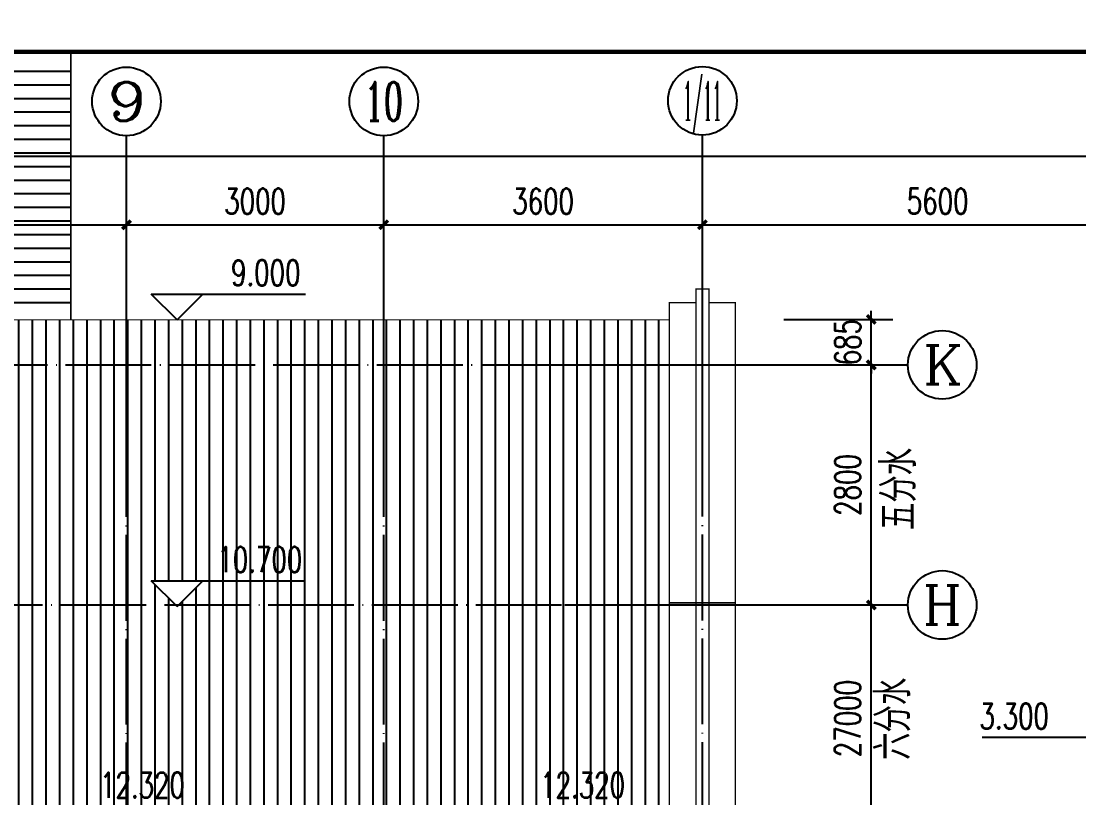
# Model space of a CAD drawing. Extents: x 8254 to 366479, y -216343 to -120021.
# Drawn here: x 280537 to 292868, y -149755 to -140697 of the extents above; entities that cross this region are included whole.
import ezdxf
from ezdxf.enums import TextEntityAlignment as Align

# ---------------------------------------------------------------- set-up
doc = ezdxf.new("R2010")
doc.units = 0
doc.header["$LTSCALE"] = 500
doc.header["$MEASUREMENT"] = 0
doc.linetypes.add('DOTE', pattern=[2.42, 2, -0.2, 0.02, -0.2])
doc.layers.get('0').update_dxf_attribs({"linetype": 'CONTINUOUS'})
doc.layers.get('Defpoints').update_dxf_attribs({"linetype": 'CONTINUOUS'})
for name, color, linetype in [('AXIS', 3, 'CONTINUOUS'), ('AXIS_TEXT', 7, 'CONTINUOUS'), ('DIM_ELEV', 3, 'CONTINUOUS'), ('DOTE', 1, 'DOTE'), ('PUB_DIM', 3, 'CONTINUOUS'), ('PUB_TEXT', 3, 'CONTINUOUS')]:
    doc.layers.add(name, color=color, linetype=linetype)
doc.styles.add('_HZTXT', font='txt.shx', dxfattribs={"width": 0.8, "bigfont": 'hztxt.shx'})
doc.styles.add('_TCH_AXIS', font='COMPLEX', dxfattribs={"bigfont": 'GBCBIG'})
doc.styles.add('_TCH_DIM', font='SIMPLEX', dxfattribs={"bigfont": 'GBCBIG'})
doc.styles.add('_TCH_DIM_T3', font='SIMPLEX', dxfattribs={"width": 0.705882, "bigfont": 'GBCBIG'})
doc.styles.add('COMPLEX', font='COMPLEX')
doc.dimstyles.new('_TCH_ARCH&&100', dxfattribs={"dimtxt": 297.5, "dimasz": 100, "dimexe": 250, "dimexo": 300, "dimgap": 126.25, "dimtad": 1, "dimlfac": 0.001, "dimzin": 0, "dimdsep": 46, "dimtxsty": '_TCH_DIM_T3', "dimblk": 'ARCHTICK', "dimcen": 0.09, "dimclrt": 7, "dimazin": 2, "dimtfac": 1, "dimtix": 1, "dimtmove": 2, "dimatfit": 3, "dimfxl": 0, "dimtolj": 1, "dimtzin": 0, "dimarcsym": 0})

# ---------------------------------------------------------------- blocks, each defined once
blk = doc.blocks.new('_AXISO')
blk.add_circle((0, 0), 0.5)
at = {"layer": 'AXIS_TEXT', "style": 'COMPLEX', "width": 1.041667}
blk.add_attdef('A', text='', height=0.56, dxfattribs=at).set_placement((-0.25, -0.28), (0.25, -0.28), align=Align.FIT)
blk = doc.blocks.new('GRTHRTH')
h = blk.add_hatch()
h.set_pattern_fill('ANSI31', color=251, scale=100, angle=135, style=0)
h.set_pattern_definition([(180, (0, -78414.48), (-1e-14, -158.75), [])])
h.paths.add_polyline_path([(277914.227, -141141.338), (277914.227, -144066.338), (279514.227, -144066.338), (279589.223, -144066.338), (279589.306, -141141.338)])
h.paths.add_polyline_path([(281114.227, -141141.338), (279589.306, -141141.338), (279589.223, -144066.338), (281114.227, -144066.338)])
h.paths.add_polyline_path([(278969.227, -141832.695), (280059.227, -141832.695), (280059.227, -142282.695), (278969.227, -142282.695)], flags=9)
h.paths.add_polyline_path([(279069.227, -142632.695), (279959.227, -142632.695), (279959.227, -143082.695), (279069.227, -143082.695)], flags=9)
h = blk.add_hatch()
h.set_pattern_fill('ANSI31', color=251, scale=100, angle=45, style=0)
h.set_pattern_definition([(90, (0, -78328.64), (-158.75, 1e-14), [])])
h.paths.add_polyline_path([(274264.227, -144180.504), (270934.05, -144180.504), (270934.05, -144705.504), (271910.53, -144705.504), (274264.227, -144705.504)])
h.paths.add_polyline_path([(277264.227, -144180.504), (274264.227, -144180.504), (274264.227, -144705.504), (277264.227, -144705.504)])
h.paths.add_polyline_path([(281764.227, -144180.504), (279514.227, -144180.504), (277264.227, -144180.504), (277264.227, -144705.504), (281764.227, -144705.504)])
h.paths.add_polyline_path([(284764.227, -144180.504), (281764.227, -144180.504), (281764.227, -144705.504), (284764.227, -144705.504)])
h.paths.add_polyline_path([(288094.404, -144180.504), (284764.227, -144180.504), (284764.227, -144705.504), (288094.404, -144705.504)])
h.paths.add_polyline_path([(288094.404, -144705.504), (286875.031, -144705.504), (284764.227, -144705.504), (284764.227, -147505.504), (288094.404, -147505.504)])
h.paths.add_polyline_path([(284764.227, -144705.504), (281764.227, -144705.504), (281764.227, -147505.504), (282333.833, -147505.504), (282053.578, -147225.249), (282653.578, -147225.249), (282373.323, -147505.504), (284764.227, -147505.504)])
h.paths.add_polyline_path([(281764.227, -144705.504), (277264.227, -144705.504), (277264.227, -147505.504), (281764.227, -147505.504)])
h.paths.add_polyline_path([(277264.227, -144705.504), (274264.227, -144705.504), (274264.227, -147505.504), (277264.227, -147505.504)])
h.paths.add_polyline_path([(274264.227, -144705.504), (270934.05, -144705.504), (270934.05, -147505.504), (271910.53, -147505.504), (274264.227, -147505.504)])
h.paths.add_polyline_path([(274264.227, -147505.504), (270934.05, -147505.504), (270934.05, -150080.504), (272010.513, -150080.504), (271710.513, -149780.504), (272310.513, -149780.504), (272010.513, -150080.504), (274264.227, -150080.504)])
h.paths.add_polyline_path([(277264.227, -147505.504), (274264.227, -147505.504), (274264.227, -150080.504), (274339.05, -150080.504), (274339.05, -151430.504), (275183.771, -151430.504), (274893.449, -151140.182), (275493.449, -151140.182), (275203.126, -151430.504), (277264.227, -151430.504)])
h.paths.add_polyline_path([(281764.227, -147505.504), (277264.227, -147505.504), (277264.227, -151430.504), (277339.05, -151430.504), (277339.05, -152780.504), (281689.404, -152780.504), (281689.404, -151430.504), (281764.227, -151430.504)])
h.paths.add_polyline_path([(279038.734, -152463.718), (278738.734, -152763.718), (278438.734, -152463.718)], flags=16)
h.paths.add_polyline_path([(284764.227, -147505.504), (282373.323, -147505.504), (282353.578, -147525.249), (282333.833, -147505.504), (281764.227, -147505.504), (281764.227, -151430.504), (283825.328, -151430.504), (283535.005, -151140.182), (284135.005, -151140.182), (283844.683, -151430.504), (284689.404, -151430.504), (284689.404, -150080.504), (284764.227, -150080.504)])
h.paths.add_polyline_path([(288094.404, -147505.504), (286875.031, -147505.504), (284764.227, -147505.504), (284764.227, -150080.504), (286042.542, -150080.504), (285817.542, -149855.504), (286417.542, -149855.504), (286192.542, -150080.504), (288094.404, -150080.504)])
h.paths.add_polyline_path([(282779.203, -147199.624), (283927.953, -147199.624), (283927.953, -146753.374), (282779.203, -146753.374)], flags=24)
h.paths.add_polyline_path([(272436.138, -149754.879), (273584.888, -149754.879), (273584.888, -149308.629), (272436.138, -149308.629)], flags=24)
h.paths.add_polyline_path([(275619.074, -151114.557), (276767.824, -151114.557), (276767.824, -150668.307), (275619.074, -150668.307)], flags=24)
h.paths.add_polyline_path([(279204.359, -152438.093), (280313.109, -152438.093), (280313.109, -151991.843), (279204.359, -151991.843)], flags=24)
h.paths.add_polyline_path([(282260.63, -151114.557), (283409.38, -151114.557), (283409.38, -150668.307), (282260.63, -150668.307)], flags=24)
h.paths.add_polyline_path([(286543.167, -149829.879), (287691.917, -149829.879), (287691.917, -149383.629), (286543.167, -149383.629)], flags=24)
at = {"color": 251}
for points, const_width in [([(301699.227, -138904.538), (301699.227, -141055.504), (257329.227, -141055.504), (257329.227, -138904.538)], 50), ([(281114.227, -141055.504), (281114.227, -144180.504)], 20), ([(288094.404, -155657.544), (288094.404, -143980.504), (288404.404, -143980.504), (288404.404, -143820.504), (288554.404, -143820.504), (288554.404, -143980.504), (288864.404, -143980.504), (288864.404, -156427.544)], 15), ([(288404.404, -143980.504), (288404.404, -150080.504)], 15), ([(288554.404, -143980.504), (288554.404, -150080.504)], 15), ([(288094.404, -144180.504), (279514.227, -144180.504)], 15), ([(288864.404, -147480.504), (288094.404, -147480.504)], 20)]:
    blk.add_lwpolyline(points, dxfattribs=dict(at, const_width=const_width))
at = {"layer": 'AXIS', "color": 251}
blk.add_line((288479.227, -146025.617), (288479.227, -142025.617), dxfattribs=at)
at = {"layer": 'DIM_ELEV', "color": 251}
for p, q in [((282353.578, -144180.504), (282053.578, -143880.504)), ((282053.578, -143880.504), (283853.578, -143880.504)), ((282353.578, -144180.504), (282653.578, -143880.504)), ((282353.578, -147525.249), (282053.578, -147225.249)), ((282053.578, -147225.249), (283853.578, -147225.249)), ((282353.578, -147525.249), (282653.578, -147225.249)), ((293539.227, -149051.188), (291739.227, -149051.188))]:
    blk.add_line(p, q, dxfattribs=at)
at = {"layer": 'DOTE', "color": 251}
for p, q in [((281764.227, -156159.483), (281764.227, -143159.483)), ((284764.227, -156159.483), (284764.227, -143159.483)), ((288479.227, -156155.504), (288479.227, -143155.504)), ((270164.05, -144705.504), (289202.203, -144705.504)), ((268895.885, -147505.504), (289328.936, -147505.504))]:
    blk.add_line(p, q, dxfattribs=at)
at = {"layer": 'AXIS', "color": 251}
ref = blk.add_blockref('_AXISO', (288479.227, -141625.617), dxfattribs=dict(at, xscale=800, yscale=800, zscale=800))
ref.add_attrib('A', '1/11', dxfattribs={"layer": 'AXIS_TEXT', "color": 251, "height": 452.5483, "style": '_TCH_AXIS', "width": 0.344262}).set_placement((288252.953, -141851.891), (288705.501, -141851.891), align=Align.FIT)
at = {"layer": 'DIM_ELEV', "color": 7, "style": '_TCH_DIM', "width": 0.705882}
for s, p in [('9.000', (282983.578, -143780.404)), ('10.700', (282823.578, -147125.149)), ('3.300', (291709.227, -148951.088)), ('12.320', (281456.331, -149755.404)), ('12.320', (286587.542, -149755.404))]:
    blk.add_text(s, height=297.5, dxfattribs=at).set_placement(p)
blk = doc.blocks.new('_ArchTick')
at = {"color": 0, "linetype": 'ByBlock', "const_width": 0.4}
blk.add_lwpolyline([(-0.5, -0.5), (0.5, 0.5)], dxfattribs=at)
blk = doc.blocks.new('*D81')
at = {"layer": 'Defpoints', "color": 0}
for p in [(289130, -144176), (290448, -144176), (289130, -144706)]:
    blk.add_point(p, dxfattribs=at)
at = {"layer": 'PUB_DIM', "color": 0, "lineweight": -2}
for p, q in [((290448, -144176), (290448, -144076)), ((289430, -144176), (290698, -144176)), ((290448, -144706), (290448, -144176)), ((289430, -144706), (290698, -144706)), ((290448, -144706), (290448, -144806))]:
    blk.add_line(p, q, dxfattribs=at)
at = {"layer": 'PUB_DIM', "color": 0, "lineweight": -2, "xscale": 100, "yscale": 100, "zscale": 100}
for p, rotation in [((290448, -144176), 270), ((290448, -144706), 90)]:
    blk.add_blockref('_ArchTick', p, dxfattribs=dict(at, rotation=rotation))
at = {"layer": 'PUB_DIM', "color": 7, "insert": (290173, -144441), "char_height": 297.5, "attachment_point": 5, "rotation": 90, "style": '_TCH_DIM_T3'}
blk.add_mtext('\\A1;685', dxfattribs=at)
blk = doc.blocks.new('*D93')
at = {"layer": 'Defpoints', "color": 0}
for p in [(288108, -147506), (290448, -147506), (288108, -150156)]:
    blk.add_point(p, dxfattribs=at)
at = {"layer": 'PUB_DIM', "color": 0, "lineweight": -2}
for p, q in [((288408, -147506), (290698, -147506)), ((290448, -150156), (290448, -147506)), ((288408, -150156), (290698, -150156))]:
    blk.add_line(p, q, dxfattribs=at)
at = {"layer": 'PUB_DIM', "color": 0, "lineweight": -2, "xscale": 100, "yscale": 100, "zscale": 100}
for p, rotation in [((290448, -147506), 90), ((290448, -150156), 270)]:
    blk.add_blockref('_ArchTick', p, dxfattribs=dict(at, rotation=rotation))
at = {"layer": 'PUB_DIM', "color": 7, "insert": (290173, -148831), "char_height": 297.5, "attachment_point": 5, "rotation": 90, "style": '_TCH_DIM_T3'}
blk.add_mtext('\\A1;27000', dxfattribs=at)
blk = doc.blocks.new('*D94')
at = {"layer": 'Defpoints', "color": 0}
for p in [(288108, -144706), (290448, -144706), (288108, -147506)]:
    blk.add_point(p, dxfattribs=at)
at = {"layer": 'PUB_DIM', "color": 0, "lineweight": -2}
for p, q in [((288408, -144706), (290698, -144706)), ((290448, -147506), (290448, -144706)), ((288408, -147506), (290698, -147506))]:
    blk.add_line(p, q, dxfattribs=at)
at = {"layer": 'PUB_DIM', "color": 0, "lineweight": -2, "xscale": 100, "yscale": 100, "zscale": 100}
for p, rotation in [((290448, -144706), 90), ((290448, -147506), 270)]:
    blk.add_blockref('_ArchTick', p, dxfattribs=dict(at, rotation=rotation))
at = {"layer": 'PUB_DIM', "color": 7, "insert": (290173, -146106), "char_height": 297.5, "attachment_point": 5, "rotation": 90, "style": '_TCH_DIM_T3'}
blk.add_mtext('\\A1;2800', dxfattribs=at)
blk = doc.blocks.new('*D120')
at = {"layer": 'AXIS', "color": 0, "lineweight": -2}
for p, q in [((277264, -145272), (277264, -142822)), ((281764, -145272), (281764, -142822)), ((277264, -143072), (281764, -143072))]:
    blk.add_line(p, q, dxfattribs=at)
at = {"layer": 'Defpoints', "color": 0}
for p in [(281764, -143072), (277264, -145572), (281764, -145572)]:
    blk.add_point(p, dxfattribs=at)
at = {"layer": 'AXIS', "color": 0, "lineweight": -2, "xscale": 100, "yscale": 100, "zscale": 100, "rotation": 180}
blk.add_blockref('_ArchTick', (277264, -143072), dxfattribs=at)
at = {"layer": 'AXIS', "color": 0, "lineweight": -2, "xscale": 100, "yscale": 100, "zscale": 100}
blk.add_blockref('_ArchTick', (281764, -143072), dxfattribs=at)
at = {"layer": 'AXIS', "color": 7, "insert": (279514, -142797), "char_height": 297.5, "attachment_point": 5, "style": '_TCH_DIM_T3'}
blk.add_mtext('\\A1;4500', dxfattribs=at)
blk = doc.blocks.new('*D121')
at = {"layer": 'AXIS', "color": 0, "lineweight": -2}
for p, q in [((281764, -145272), (281764, -142822)), ((284764, -145272), (284764, -142822)), ((281764, -143072), (284764, -143072))]:
    blk.add_line(p, q, dxfattribs=at)
at = {"layer": 'Defpoints', "color": 0}
for p in [(284764, -143072), (281764, -145572), (284764, -145572)]:
    blk.add_point(p, dxfattribs=at)
at = {"layer": 'AXIS', "color": 0, "lineweight": -2, "xscale": 100, "yscale": 100, "zscale": 100, "rotation": 180}
blk.add_blockref('_ArchTick', (281764, -143072), dxfattribs=at)
at = {"layer": 'AXIS', "color": 0, "lineweight": -2, "xscale": 100, "yscale": 100, "zscale": 100}
blk.add_blockref('_ArchTick', (284764, -143072), dxfattribs=at)
at = {"layer": 'AXIS', "color": 7, "insert": (283264, -142797), "char_height": 297.5, "attachment_point": 5, "style": '_TCH_DIM_T3'}
blk.add_mtext('\\A1;3000', dxfattribs=at)
blk = doc.blocks.new('*D122')
at = {"layer": 'AXIS', "color": 0, "lineweight": -2}
for p, q in [((284764, -145272), (284764, -142822)), ((288479, -145272), (288479, -142822)), ((284764, -143072), (288479, -143072))]:
    blk.add_line(p, q, dxfattribs=at)
at = {"layer": 'Defpoints', "color": 0}
for p in [(288479, -143072), (284764, -145572), (288479, -145572)]:
    blk.add_point(p, dxfattribs=at)
at = {"layer": 'AXIS', "color": 0, "lineweight": -2, "xscale": 100, "yscale": 100, "zscale": 100, "rotation": 180}
blk.add_blockref('_ArchTick', (284764, -143072), dxfattribs=at)
at = {"layer": 'AXIS', "color": 0, "lineweight": -2, "xscale": 100, "yscale": 100, "zscale": 100}
blk.add_blockref('_ArchTick', (288479, -143072), dxfattribs=at)
at = {"layer": 'AXIS', "color": 7, "insert": (286622, -142797), "char_height": 297.5, "attachment_point": 5, "style": '_TCH_DIM_T3'}
blk.add_mtext('\\A1;3600', dxfattribs=at)
blk = doc.blocks.new('*D123')
at = {"layer": 'AXIS', "color": 0, "lineweight": -2}
for p, q in [((288479, -145272), (288479, -142822)), ((293964, -145272), (293964, -142822)), ((288479, -143072), (293964, -143072))]:
    blk.add_line(p, q, dxfattribs=at)
at = {"layer": 'Defpoints', "color": 0}
for p in [(293964, -143072), (288479, -145572), (293964, -145572)]:
    blk.add_point(p, dxfattribs=at)
at = {"layer": 'AXIS', "color": 0, "lineweight": -2, "xscale": 100, "yscale": 100, "zscale": 100, "rotation": 180}
blk.add_blockref('_ArchTick', (288479, -143072), dxfattribs=at)
at = {"layer": 'AXIS', "color": 0, "lineweight": -2, "xscale": 100, "yscale": 100, "zscale": 100}
blk.add_blockref('_ArchTick', (293964, -143072), dxfattribs=at)
at = {"layer": 'AXIS', "color": 7, "insert": (291222, -142797), "char_height": 297.5, "attachment_point": 5, "style": '_TCH_DIM_T3'}
blk.add_mtext('\\A1;5600', dxfattribs=at)
blk = doc.blocks.new('*D126')
at = {"layer": 'AXIS', "color": 0, "lineweight": -2}
for p, q in [((257514, -145272), (257514, -142022)), ((301514, -145272), (301514, -142022)), ((257514, -142272), (301514, -142272))]:
    blk.add_line(p, q, dxfattribs=at)
at = {"layer": 'Defpoints', "color": 0}
for p in [(301514, -142272), (257514, -145572), (301514, -145572)]:
    blk.add_point(p, dxfattribs=at)
at = {"layer": 'AXIS', "color": 0, "lineweight": -2, "xscale": 100, "yscale": 100, "zscale": 100, "rotation": 180}
blk.add_blockref('_ArchTick', (257514, -142272), dxfattribs=at)
at = {"layer": 'AXIS', "color": 0, "lineweight": -2, "xscale": 100, "yscale": 100, "zscale": 100}
blk.add_blockref('_ArchTick', (301514, -142272), dxfattribs=at)
at = {"layer": 'AXIS', "color": 7, "insert": (279514, -141997), "char_height": 297.5, "attachment_point": 5, "style": '_TCH_DIM_T3'}
blk.add_mtext('\\A1;44000', dxfattribs=at)

msp = doc.modelspace()

# ---------------------------------------------------------------- linework, layer by layer
at = {"layer": 'AXIS'}
for p, q in [((281764.227, -146033.154), (281764.227, -142033.154)), ((284764.227, -146033.154), (284764.227, -142033.154)), ((286875.031, -144705.504), (290875.031, -144705.504)), ((286875.031, -147505.504), (290875.031, -147505.504))]:
    msp.add_line(p, q, dxfattribs=at)

# ---------------------------------------------------------------- block references
msp.add_blockref('GRTHRTH', (0, 0))
ref = msp.add_blockref('_AXISO', (281764.227, -141633.154), dxfattribs=dict(at, xscale=800, yscale=800, zscale=800))
ref.add_attrib('A', '9', dxfattribs={"layer": 'AXIS_TEXT', "height": 452.548, "style": '_TCH_AXIS', "width": 1.5}).set_placement((281537.953, -141859.428), (281990.501, -141859.428), align=Align.FIT)
ref = msp.add_blockref('_AXISO', (284764.227, -141633.154), dxfattribs=dict(at, xscale=800, yscale=800, zscale=800))
ref.add_attrib('A', '10', dxfattribs={"layer": 'AXIS_TEXT', "height": 452.5483, "style": '_TCH_AXIS', "width": 0.724138}).set_placement((284537.953, -141859.428), (284990.501, -141859.428), align=Align.FIT)
ref = msp.add_blockref('_AXISO', (291275.031, -144705.504), dxfattribs=dict(at, xscale=800, yscale=800, zscale=800))
ref.add_attrib('A', 'K', dxfattribs={"layer": 'AXIS_TEXT', "height": 452.548, "style": '_TCH_AXIS', "width": 1.105263}).set_placement((291048.757, -144931.778), (291501.305, -144931.778), align=Align.FIT)
ref = msp.add_blockref('_AXISO', (291275.031, -147505.504), dxfattribs=dict(at, xscale=800, yscale=800, zscale=800))
ref.add_attrib('A', 'H', dxfattribs={"layer": 'AXIS_TEXT', "height": 452.548, "style": '_TCH_AXIS', "width": 1.05}).set_placement((291048.757, -147731.778), (291501.305, -147731.778), align=Align.FIT)

# ---------------------------------------------------------------- texts
at = {"layer": 'PUB_TEXT', "style": '_HZTXT', "width": 0.8}
for s, p in [('五分水', (290968.681, -146632.583)), ('六分水', (290903.382, -149313.379))]:
    msp.add_text(s, height=400, rotation=90, dxfattribs=at).set_placement(p)

# ---------------------------------------------------------------- dimensions: what is measured, and where the dimension line sits
at = {"layer": 'AXIS'}
for p1, p2, distance, text, picture, middle in [((257514.227, -145571.862), (301514.227, -145571.862), 3300, '44000', '*D126', (279514.227, -141996.862)), ((277264.227, -145571.862), (281764.227, -145571.862), 2500, '4500', '*D120', (279514.227, -142796.862)), ((281764.227, -145571.862), (284764.227, -145571.862), 2500, '3000', '*D121', (283264.227, -142796.862)), ((284764.227, -145571.862), (288479.227, -145571.862), 2500, '3600', '*D122', (286621.727, -142796.862)), ((288479.227, -145571.862), (293964.227, -145571.862), 2500, '5600', '*D123', (291221.727, -142796.862))]:
    dim = msp.add_aligned_dim(p1=p1, p2=p2, distance=distance, text=text, dimstyle='_TCH_ARCH&&100', override={"dimpost": 'M'}, dxfattribs=at)
    dim.commit()
    dim.dimension.update_dxf_attribs({"geometry": picture, "text_midpoint": middle})
at = {"layer": 'PUB_DIM'}
for p1, p2, distance, text, picture, middle in [((289129.795, -144705.504), (289129.795, -144176.451), -1318.152, '685', '*D81', (290172.946, -144440.978)), ((288107.614, -147505.504), (288107.614, -144705.504), -2340.332, '2800', '*D94', (290172.946, -146105.504)), ((288107.614, -150155.504), (288107.614, -147505.504), -2340.332, '27000', '*D93', (290172.946, -148830.504))]:
    dim = msp.add_aligned_dim(p1=p1, p2=p2, distance=distance, text=text, dimstyle='_TCH_ARCH&&100', override={"dimpost": 'M'}, dxfattribs=at)
    dim.commit()
    dim.dimension.update_dxf_attribs({"geometry": picture, "text_midpoint": middle})

doc.saveas('drawing.dxf')
